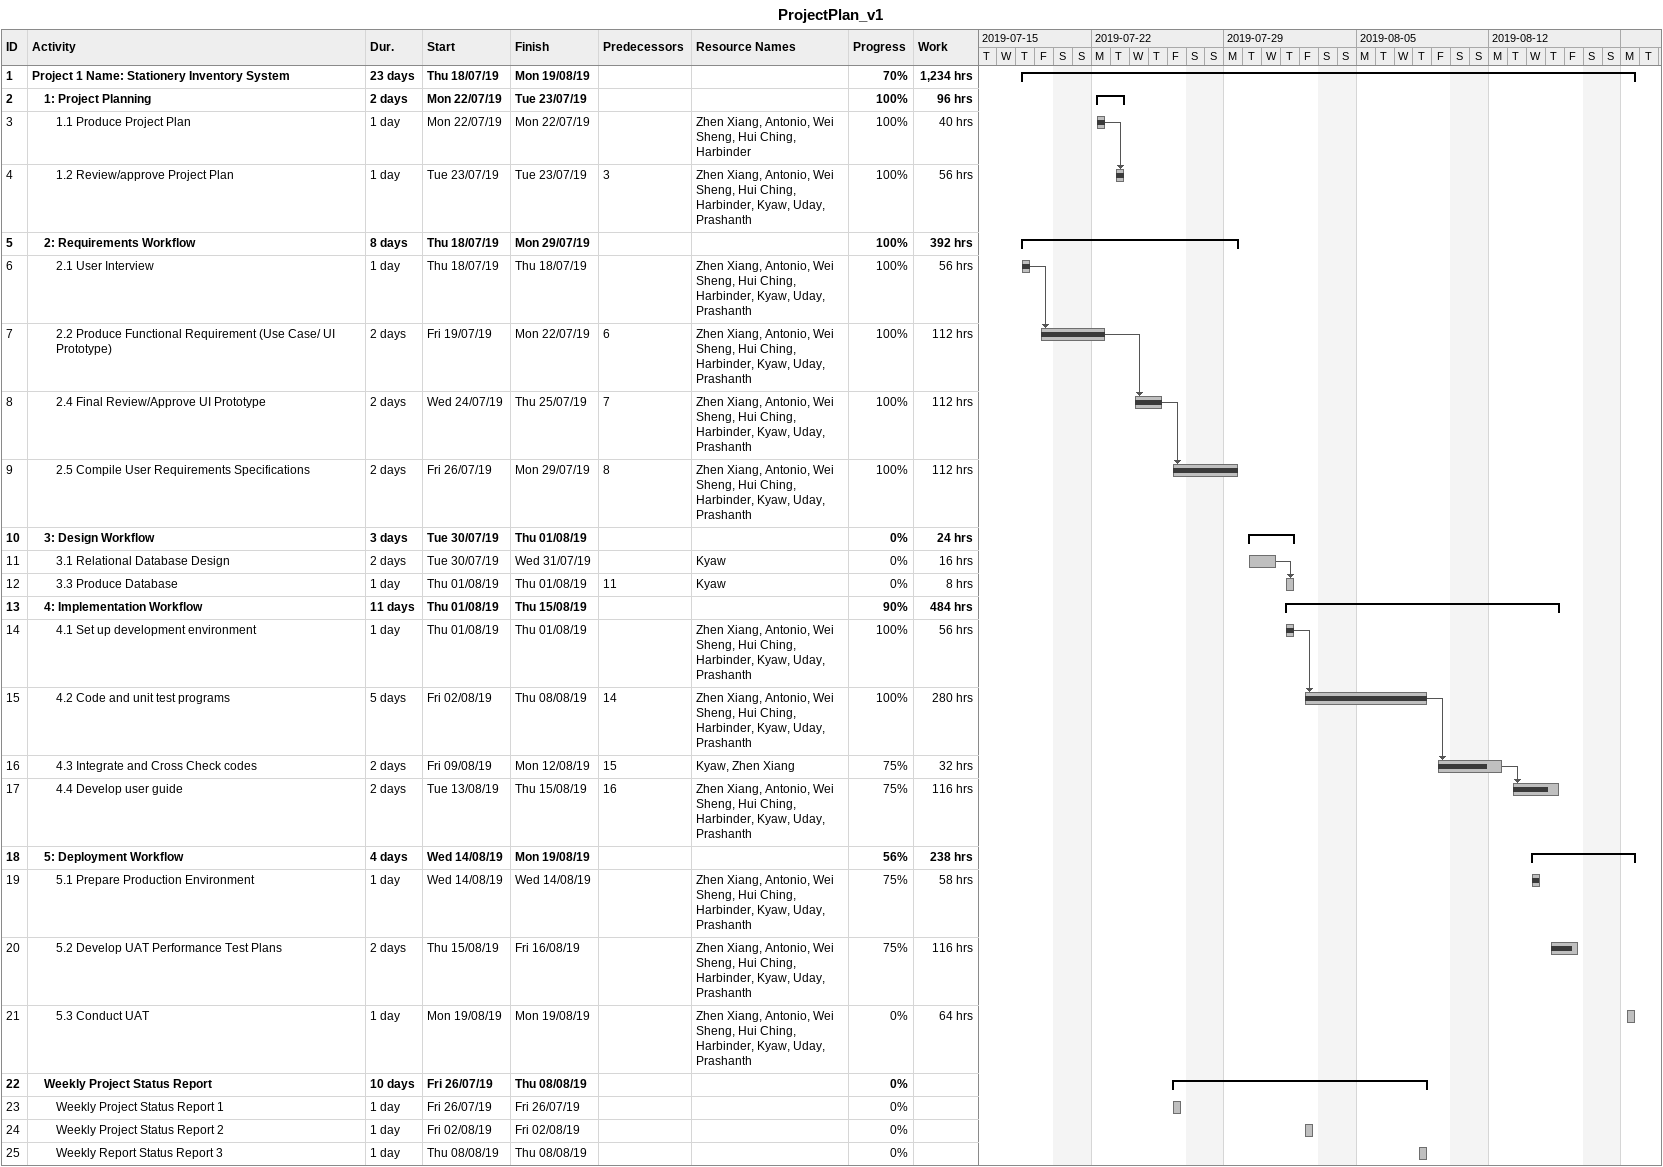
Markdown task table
ProjectPlan_v1

| ID | Level | Task | Duration | Start | Finish | Predecessors | Resources | % complete | Work (h) |
|---|---|---|---|---|---|---|---|---|---|
| 1 | 1 | **Project 1 Name: Stationery Inventory System** | 23d | 2019-07-18 | 2019-08-19 |  |  | 70 | 1234 |
| 2 | 2 | **1: Project Planning** | 2d | 2019-07-22 | 2019-07-23 |  |  | 100 | 96 |
| 3 | 3 | 1.1 Produce Project Plan | 1d | 2019-07-22 | 2019-07-22 |  | Zhen Xiang, Antonio, Wei Sheng, Hui Ching, Harbinder | 100 | 40 |
| 4 | 3 | 1.2 Review/approve Project Plan | 1d | 2019-07-23 | 2019-07-23 | 3 | Zhen Xiang, Antonio, Wei Sheng, Hui Ching, Harbinder, Kyaw, Uday, Prashanth | 100 | 56 |
| 5 | 2 | **2: Requirements Workflow** | 8d | 2019-07-18 | 2019-07-29 |  |  | 100 | 392 |
| 6 | 3 | 2.1 User Interview | 1d | 2019-07-18 | 2019-07-18 |  | Zhen Xiang, Antonio, Wei Sheng, Hui Ching, Harbinder, Kyaw, Uday, Prashanth | 100 | 56 |
| 7 | 3 | 2.2 Produce Functional Requirement (Use Case/ UI Prototype) | 2d | 2019-07-19 | 2019-07-22 | 6 | Zhen Xiang, Antonio, Wei Sheng, Hui Ching, Harbinder, Kyaw, Uday, Prashanth | 100 | 112 |
| 8 | 3 | 2.4 Final Review/Approve UI Prototype | 2d | 2019-07-24 | 2019-07-25 | 7 | Zhen Xiang, Antonio, Wei Sheng, Hui Ching, Harbinder, Kyaw, Uday, Prashanth | 100 | 112 |
| 9 | 3 | 2.5 Compile User Requirements Specifications | 2d | 2019-07-26 | 2019-07-29 | 8 | Zhen Xiang, Antonio, Wei Sheng, Hui Ching, Harbinder, Kyaw, Uday, Prashanth | 100 | 112 |
| 10 | 2 | **3: Design Workflow** | 3d | 2019-07-30 | 2019-08-01 |  |  | 0 | 24 |
| 11 | 3 | 3.1 Relational Database Design | 2d | 2019-07-30 | 2019-07-31 |  | Kyaw | 0 | 16 |
| 12 | 3 | 3.3 Produce Database | 1d | 2019-08-01 | 2019-08-01 | 11 | Kyaw | 0 | 8 |
| 13 | 2 | **4: Implementation Workflow** | 11d | 2019-08-01 | 2019-08-15 |  |  | 90 | 484 |
| 14 | 3 | 4.1 Set up development environment | 1d | 2019-08-01 | 2019-08-01 |  | Zhen Xiang, Antonio, Wei Sheng, Hui Ching, Harbinder, Kyaw, Uday, Prashanth | 100 | 56 |
| 15 | 3 | 4.2 Code and unit test programs | 5d | 2019-08-02 | 2019-08-08 | 14 | Zhen Xiang, Antonio, Wei Sheng, Hui Ching, Harbinder, Kyaw, Uday, Prashanth | 100 | 280 |
| 16 | 3 | 4.3 Integrate and Cross Check codes | 2d | 2019-08-09 | 2019-08-12 | 15 | Kyaw, Zhen Xiang | 75 | 32 |
| 17 | 3 | 4.4 Develop user guide | 2d | 2019-08-13 | 2019-08-15 | 16 | Zhen Xiang, Antonio, Wei Sheng, Hui Ching, Harbinder, Kyaw, Uday, Prashanth | 75 | 116 |
| 18 | 2 | **5: Deployment Workflow** | 4d | 2019-08-14 | 2019-08-19 |  |  | 56 | 238 |
| 19 | 3 | 5.1 Prepare Production Environment | 1d | 2019-08-14 | 2019-08-14 |  | Zhen Xiang, Antonio, Wei Sheng, Hui Ching, Harbinder, Kyaw, Uday, Prashanth | 75 | 58 |
| 20 | 3 | 5.2 Develop UAT Performance Test Plans | 2d | 2019-08-15 | 2019-08-16 |  | Zhen Xiang, Antonio, Wei Sheng, Hui Ching, Harbinder, Kyaw, Uday, Prashanth | 75 | 116 |
| 21 | 3 | 5.3 Conduct UAT | 1d | 2019-08-19 | 2019-08-19 |  | Zhen Xiang, Antonio, Wei Sheng, Hui Ching, Harbinder, Kyaw, Uday, Prashanth | 0 | 64 |
| 22 | 2 | **Weekly Project Status Report** | 10d | 2019-07-26 | 2019-08-08 |  |  | 0 |  |
| 23 | 3 | Weekly Project Status Report 1 | 1d | 2019-07-26 | 2019-07-26 |  |  | 0 |  |
| 24 | 3 | Weekly Project Status Report 2 | 1d | 2019-08-02 | 2019-08-02 |  |  | 0 |  |
| 25 | 3 | Weekly Report Status Report 3 | 1d | 2019-08-08 | 2019-08-08 |  |  | 0 |  |
